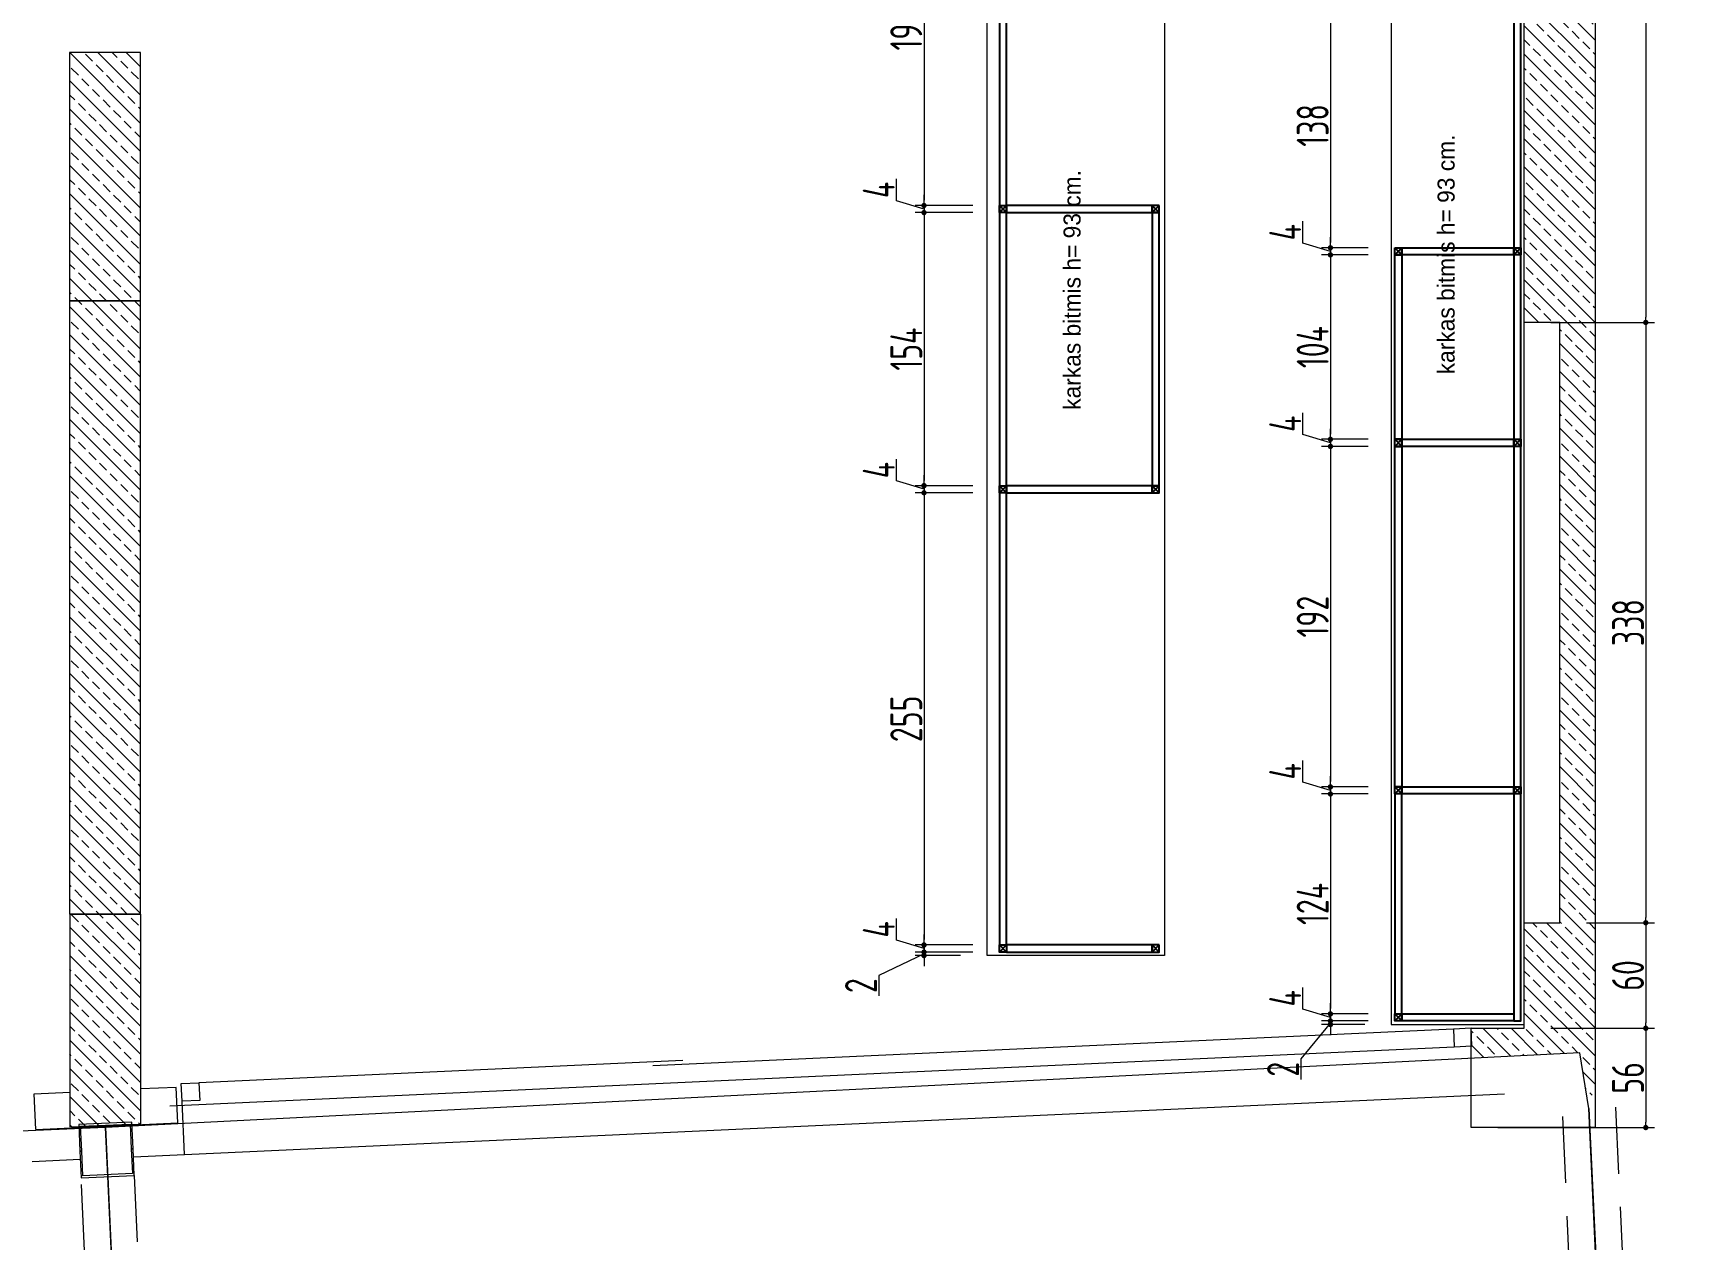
# Model space of a CAD drawing. Extents: x 309271 to 319232, y 6123 to 12941.
# Drawn here: x 310231 to 311165, y 8638 to 9318 of the extents above; entities that cross this region are included whole.
import ezdxf

# ---------------------------------------------------------------- set-up
doc = ezdxf.new("R2010")
doc.units = 0
doc.header["$LTSCALE"] = 25
doc.header["$MEASUREMENT"] = 0
doc.header["$PDSIZE"] = -500
doc.linetypes.add('DASHED', pattern=[0.75, 0.5, -0.25])
doc.linetypes.add('DUZ', pattern=[0])
doc.layers.get('0').update_dxf_attribs({"linetype": 'CONTINUOUS', "lineweight": 0})
doc.layers.get('DEFPOINTS').update_dxf_attribs({"linetype": 'CONTINUOUS', "lineweight": 0})
for name, color, linetype, lineweight in [('ARK_AHŞAP', 45, 'CONTINUOUS', 15), ('DUVAR', 11, 'CONTINUOUS', 0), ('IZDUSUM', 130, 'DASHED', 18), ('PLAN_KESIT_TAS', 222, 'CONTINUOUS', 18), ('t_dograma', 4, 'CONTINUOUS', 0), ('t_kolon_rev', 1, 'CONTINUOUS', 0), ('t_kolon_tarama_rev', 9, 'CONTINUOUS', 0), ('TERAS', 2, 'CONTINUOUS', 0)]:
    doc.layers.add(name, color=color, linetype=linetype, lineweight=lineweight)
for name, color, linetype in [('Kıtc-002 Çizgi', 7, 'CONTINUOUS'), ('Kıtc-006 Yazı 001', 1, 'CONTINUOUS'), ('Kıtc-040 Detay', 7, 'CONTINUOUS')]:
    doc.layers.add(name, color=color, linetype=linetype)
doc.styles.add('DIM', font='dim', dxfattribs={"width": 0.8})
doc.dimstyles.new('mcv100 OLCU', dxfattribs={"dimtxt": 18, "dimasz": 3, "dimexe": 5, "dimexo": 15, "dimgap": 1, "dimtad": 1, "dimdec": 0, "dimzin": 9, "dimtxsty": 'DIM', "dimblk": 'DOT', "dimcen": 2.5, "dimclrd": 256, "dimclre": 256, "dimclrt": 256, "dimadec": 1, "dimazin": 1, "dimtfac": 1, "dimtdec": 0, "dimtmove": 0, "dimatfit": 3, "dimldrblk": 'DOT', "dimfxl": 1, "dimlwd": -1, "dimlwe": -1, "dimarcsym": 0})
pattern_1 = [(135, (94215.629, -586205.287), (-7.95495129, -7.95495129), []), (135, (94215.629, -586197.332), (-7.95495129, -7.95495129), [5.625, -2.8125])]

# ---------------------------------------------------------------- blocks, each defined once
blk = doc.blocks.new('A$C14D17327')
at = {"layer": 'Kıtc-002 Çizgi', "color": 1, "elevation": 0}
blk.add_lwpolyline([(0, 4), (4, 4), (4, 0), (0, 0)], close=True, dxfattribs=at)
for points in [[(0, 4), (4, 0)], [(0, 0), (4, 4)]]:
    blk.add_lwpolyline(points, dxfattribs=at)
blk = doc.blocks.new('_Dot')
at = {"color": 0, "linetype": 'ByBlock', "lineweight": -2}
blk.add_line((-0.5, 0), (-1, 0), dxfattribs=at)
at = {"color": 0, "linetype": 'ByBlock', "const_width": 0.5}
blk.add_lwpolyline([(-0.25, 0, 1), (0.25, 0, 1)], format="xyb", close=True, dxfattribs=at)
blk = doc.blocks.new('*D78')
at = {"ltscale": 0.1, "transparency": 16777216}
for p, q in [((310760.49, 9420), (310727.91, 9420)), ((310732.91, 9417), (310732.91, 9224)), ((310760.49, 9221), (310727.91, 9221))]:
    blk.add_line(p, q, dxfattribs=at)
at = {"layer": 'DEFPOINTS', "color": 0, "ltscale": 0.1, "transparency": 16777216}
for p in [(310775.49, 9420), (310732.91, 9221), (310775.49, 9221)]:
    blk.add_point(p, dxfattribs=at)
at = {"ltscale": 0.1, "transparency": 16777216, "xscale": 3, "yscale": 3, "zscale": 3}
for p, rotation in [((310732.91, 9420), 90), ((310732.91, 9221), 270)]:
    blk.add_blockref('_Dot', p, dxfattribs=dict(at, rotation=rotation))
at = {"ltscale": 0.1, "transparency": 16777216, "insert": (310722.91, 9320.5), "char_height": 18, "attachment_point": 5, "rotation": 90, "style": 'DIM'}
blk.add_mtext('199', dxfattribs=at)
blk = doc.blocks.new('*D79')
at = {"ltscale": 0.1, "transparency": 16777216}
for p, q in [((310717.41, 9223.65), (310717.41, 9235.94)), ((310732.91, 9219), (310717.41, 9223.65)), ((310732.91, 9224), (310732.91, 9227)), ((310760.49, 9221), (310727.91, 9221)), ((310760.49, 9217), (310727.91, 9217)), ((310732.91, 9221), (310732.91, 9217)), ((310732.91, 9221), (310732.91, 9217)), ((310732.91, 9214), (310732.91, 9211))]:
    blk.add_line(p, q, dxfattribs=at)
at = {"layer": 'DEFPOINTS', "color": 0, "ltscale": 0.1, "transparency": 16777216}
for p in [(310732.91, 9217), (310775.49, 9221), (310775.49, 9217)]:
    blk.add_point(p, dxfattribs=at)
at = {"ltscale": 0.1, "transparency": 16777216, "xscale": 3, "yscale": 3, "zscale": 3}
for p, rotation in [((310732.91, 9221), 270), ((310732.91, 9217), 90)]:
    blk.add_blockref('_Dot', p, dxfattribs=dict(at, rotation=rotation))
at = {"ltscale": 0.1, "transparency": 16777216, "insert": (310707.41, 9229.79), "char_height": 18, "attachment_point": 5, "rotation": 90, "style": 'DIM'}
blk.add_mtext('4', dxfattribs=at)
blk = doc.blocks.new('*D80')
at = {"ltscale": 0.1, "transparency": 16777216}
for p, q in [((310760.49, 9217), (310727.91, 9217)), ((310732.91, 9214), (310732.91, 9066)), ((310760.49, 9063), (310727.91, 9063))]:
    blk.add_line(p, q, dxfattribs=at)
at = {"layer": 'DEFPOINTS', "color": 0, "ltscale": 0.1, "transparency": 16777216}
for p in [(310775.49, 9217), (310732.91, 9063), (310775.49, 9063)]:
    blk.add_point(p, dxfattribs=at)
at = {"ltscale": 0.1, "transparency": 16777216, "xscale": 3, "yscale": 3, "zscale": 3}
for p, rotation in [((310732.91, 9217), 90), ((310732.91, 9063), 270)]:
    blk.add_blockref('_Dot', p, dxfattribs=dict(at, rotation=rotation))
at = {"ltscale": 0.1, "transparency": 16777216, "insert": (310722.91, 9140), "char_height": 18, "attachment_point": 5, "rotation": 90, "style": 'DIM'}
blk.add_mtext('154', dxfattribs=at)
blk = doc.blocks.new('*D81')
at = {"ltscale": 0.1, "transparency": 16777216}
for p, q in [((310717.41, 9065.65), (310717.41, 9077.94)), ((310732.91, 9061), (310717.41, 9065.65)), ((310732.91, 9066), (310732.91, 9069)), ((310760.49, 9063), (310727.91, 9063)), ((310760.49, 9059), (310727.91, 9059)), ((310732.91, 9063), (310732.91, 9059)), ((310732.91, 9063), (310732.91, 9059)), ((310732.91, 9056), (310732.91, 9053))]:
    blk.add_line(p, q, dxfattribs=at)
at = {"layer": 'DEFPOINTS', "color": 0, "ltscale": 0.1, "transparency": 16777216}
for p in [(310732.91, 9059), (310775.49, 9063), (310775.49, 9059)]:
    blk.add_point(p, dxfattribs=at)
at = {"ltscale": 0.1, "transparency": 16777216, "xscale": 3, "yscale": 3, "zscale": 3}
for p, rotation in [((310732.91, 9063), 270), ((310732.91, 9059), 90)]:
    blk.add_blockref('_Dot', p, dxfattribs=dict(at, rotation=rotation))
at = {"ltscale": 0.1, "transparency": 16777216, "insert": (310707.41, 9071.79), "char_height": 18, "attachment_point": 5, "rotation": 90, "style": 'DIM'}
blk.add_mtext('4', dxfattribs=at)
blk = doc.blocks.new('*D82')
at = {"ltscale": 0.1, "transparency": 16777216}
for p, q in [((310760.49, 9059), (310727.91, 9059)), ((310732.91, 9056), (310732.91, 8807)), ((310760.49, 8804), (310727.91, 8804))]:
    blk.add_line(p, q, dxfattribs=at)
at = {"layer": 'DEFPOINTS', "color": 0, "ltscale": 0.1, "transparency": 16777216}
for p in [(310775.49, 9059), (310732.91, 8804), (310775.49, 8804)]:
    blk.add_point(p, dxfattribs=at)
at = {"ltscale": 0.1, "transparency": 16777216, "xscale": 3, "yscale": 3, "zscale": 3}
for p, rotation in [((310732.91, 9059), 90), ((310732.91, 8804), 270)]:
    blk.add_blockref('_Dot', p, dxfattribs=dict(at, rotation=rotation))
at = {"ltscale": 0.1, "transparency": 16777216, "insert": (310722.91, 8931.5), "char_height": 18, "attachment_point": 5, "rotation": 90, "style": 'DIM'}
blk.add_mtext('255', dxfattribs=at)
blk = doc.blocks.new('*D83')
at = {"ltscale": 0.1, "transparency": 16777216}
for p, q in [((310717.41, 8806.65), (310717.41, 8818.94)), ((310732.91, 8802), (310717.41, 8806.65)), ((310760.49, 8804), (310727.91, 8804)), ((310732.91, 8807), (310732.91, 8810)), ((310732.91, 8804), (310732.91, 8800)), ((310732.91, 8804), (310732.91, 8800)), ((310760.49, 8800), (310727.91, 8800)), ((310732.91, 8797), (310732.91, 8794))]:
    blk.add_line(p, q, dxfattribs=at)
at = {"layer": 'DEFPOINTS', "color": 0, "ltscale": 0.1, "transparency": 16777216}
for p in [(310775.49, 8804), (310732.91, 8800), (310775.49, 8800)]:
    blk.add_point(p, dxfattribs=at)
at = {"ltscale": 0.1, "transparency": 16777216, "xscale": 3, "yscale": 3, "zscale": 3}
for p, rotation in [((310732.91, 8804), 270), ((310732.91, 8800), 90)]:
    blk.add_blockref('_Dot', p, dxfattribs=dict(at, rotation=rotation))
at = {"ltscale": 0.1, "transparency": 16777216, "insert": (310707.41, 8812.79), "char_height": 18, "attachment_point": 5, "rotation": 90, "style": 'DIM'}
blk.add_mtext('4', dxfattribs=at)
blk = doc.blocks.new('*D84')
at = {"ltscale": 0.1, "transparency": 16777216}
for p, q in [((310732.91, 8803), (310732.91, 8806)), ((310732.91, 8799), (310707.41, 8786.87)), ((310760.49, 8800), (310727.91, 8800)), ((310753.49, 8798), (310727.91, 8798)), ((310732.91, 8800), (310732.91, 8798)), ((310732.91, 8800), (310732.91, 8798)), ((310732.91, 8795), (310732.91, 8792)), ((310707.41, 8786.87), (310707.41, 8775.27))]:
    blk.add_line(p, q, dxfattribs=at)
at = {"layer": 'DEFPOINTS', "color": 0, "ltscale": 0.1, "transparency": 16777216}
for p in [(310732.91, 8798), (310768.49, 8798), (310775.49, 8800)]:
    blk.add_point(p, dxfattribs=at)
at = {"ltscale": 0.1, "transparency": 16777216, "xscale": 3, "yscale": 3, "zscale": 3}
for p, rotation in [((310732.91, 8800), 270), ((310732.91, 8798), 90)]:
    blk.add_blockref('_Dot', p, dxfattribs=dict(at, rotation=rotation))
at = {"ltscale": 0.1, "transparency": 16777216, "insert": (310697.41, 8781.07), "char_height": 18, "attachment_point": 5, "rotation": 90, "style": 'DIM'}
blk.add_mtext('2', dxfattribs=at)
blk = doc.blocks.new('*D102')
at = {"ltscale": 0.1, "transparency": 16777216}
for p, q in [((310983.33, 9335.14), (310957.02, 9335.14)), ((310962.02, 9332.14), (310962.02, 9200.14)), ((310983.33, 9197.14), (310957.02, 9197.14))]:
    blk.add_line(p, q, dxfattribs=at)
at = {"layer": 'DEFPOINTS', "color": 0, "ltscale": 0.1, "transparency": 16777216}
for p in [(310998.33, 9335.14), (310962.02, 9197.14), (310998.33, 9197.14)]:
    blk.add_point(p, dxfattribs=at)
at = {"ltscale": 0.1, "transparency": 16777216, "xscale": 3, "yscale": 3, "zscale": 3}
for p, rotation in [((310962.02, 9335.14), 90), ((310962.02, 9197.14), 270)]:
    blk.add_blockref('_Dot', p, dxfattribs=dict(at, rotation=rotation))
at = {"ltscale": 0.1, "transparency": 16777216, "insert": (310952.02, 9266.14), "char_height": 18, "attachment_point": 5, "rotation": 90, "style": 'DIM'}
blk.add_mtext('138', dxfattribs=at)
blk = doc.blocks.new('*D103')
at = {"ltscale": 0.1, "transparency": 16777216}
for p, q in [((310946.52, 9199.79), (310946.52, 9212.07)), ((310962.02, 9195.14), (310946.52, 9199.79)), ((310983.33, 9197.14), (310957.02, 9197.14)), ((310962.02, 9200.14), (310962.02, 9203.14)), ((310962.02, 9197.14), (310962.02, 9193.14)), ((310962.02, 9197.14), (310962.02, 9193.14)), ((310983.33, 9193.14), (310957.02, 9193.14)), ((310962.02, 9190.14), (310962.02, 9187.14))]:
    blk.add_line(p, q, dxfattribs=at)
at = {"layer": 'DEFPOINTS', "color": 0, "ltscale": 0.1, "transparency": 16777216}
for p in [(310998.33, 9197.14), (310962.02, 9193.14), (310998.33, 9193.14)]:
    blk.add_point(p, dxfattribs=at)
at = {"ltscale": 0.1, "transparency": 16777216, "xscale": 3, "yscale": 3, "zscale": 3}
for p, rotation in [((310962.02, 9197.14), 270), ((310962.02, 9193.14), 90)]:
    blk.add_blockref('_Dot', p, dxfattribs=dict(at, rotation=rotation))
at = {"ltscale": 0.1, "transparency": 16777216, "insert": (310936.52, 9205.93), "char_height": 18, "attachment_point": 5, "rotation": 90, "style": 'DIM'}
blk.add_mtext('4', dxfattribs=at)
blk = doc.blocks.new('*D104')
at = {"ltscale": 0.1, "transparency": 16777216}
for p, q in [((310983.33, 9193.14), (310957.02, 9193.14)), ((310962.02, 9190.14), (310962.02, 9092.14)), ((310983.33, 9089.14), (310957.02, 9089.14))]:
    blk.add_line(p, q, dxfattribs=at)
at = {"layer": 'DEFPOINTS', "color": 0, "ltscale": 0.1, "transparency": 16777216}
for p in [(310998.33, 9193.14), (310962.02, 9089.14), (310998.33, 9089.14)]:
    blk.add_point(p, dxfattribs=at)
at = {"ltscale": 0.1, "transparency": 16777216, "xscale": 3, "yscale": 3, "zscale": 3}
for p, rotation in [((310962.02, 9193.14), 90), ((310962.02, 9089.14), 270)]:
    blk.add_blockref('_Dot', p, dxfattribs=dict(at, rotation=rotation))
at = {"ltscale": 0.1, "transparency": 16777216, "insert": (310952.02, 9141.14), "char_height": 18, "attachment_point": 5, "rotation": 90, "style": 'DIM'}
blk.add_mtext('104', dxfattribs=at)
blk = doc.blocks.new('*D105')
at = {"ltscale": 0.1, "transparency": 16777216}
for p, q in [((310946.52, 9091.79), (310946.52, 9104.07)), ((310962.02, 9092.14), (310962.02, 9095.14)), ((310962.02, 9087.14), (310946.52, 9091.79)), ((310983.33, 9089.14), (310957.02, 9089.14)), ((310983.33, 9085.14), (310957.02, 9085.14)), ((310962.02, 9089.14), (310962.02, 9085.14)), ((310962.02, 9089.14), (310962.02, 9085.14)), ((310962.02, 9082.14), (310962.02, 9079.14))]:
    blk.add_line(p, q, dxfattribs=at)
at = {"layer": 'DEFPOINTS', "color": 0, "ltscale": 0.1, "transparency": 16777216}
for p in [(310962.02, 9085.14), (310998.33, 9089.14), (310998.33, 9085.14)]:
    blk.add_point(p, dxfattribs=at)
at = {"ltscale": 0.1, "transparency": 16777216, "xscale": 3, "yscale": 3, "zscale": 3}
for p, rotation in [((310962.02, 9089.14), 270), ((310962.02, 9085.14), 90)]:
    blk.add_blockref('_Dot', p, dxfattribs=dict(at, rotation=rotation))
at = {"ltscale": 0.1, "transparency": 16777216, "insert": (310936.52, 9097.93), "char_height": 18, "attachment_point": 5, "rotation": 90, "style": 'DIM'}
blk.add_mtext('4', dxfattribs=at)
blk = doc.blocks.new('*D106')
at = {"ltscale": 0.1, "transparency": 16777216}
for p, q in [((310983.33, 9085.14), (310957.02, 9085.14)), ((310962.02, 9082.14), (310962.02, 8896.14)), ((310983.33, 8893.14), (310957.02, 8893.14))]:
    blk.add_line(p, q, dxfattribs=at)
at = {"layer": 'DEFPOINTS', "color": 0, "ltscale": 0.1, "transparency": 16777216}
for p in [(310998.33, 9085.14), (310962.02, 8893.14), (310998.33, 8893.14)]:
    blk.add_point(p, dxfattribs=at)
at = {"ltscale": 0.1, "transparency": 16777216, "xscale": 3, "yscale": 3, "zscale": 3}
for p, rotation in [((310962.02, 9085.14), 90), ((310962.02, 8893.14), 270)]:
    blk.add_blockref('_Dot', p, dxfattribs=dict(at, rotation=rotation))
at = {"ltscale": 0.1, "transparency": 16777216, "insert": (310952.02, 8989.14), "char_height": 18, "attachment_point": 5, "rotation": 90, "style": 'DIM'}
blk.add_mtext('192', dxfattribs=at)
blk = doc.blocks.new('*D107')
at = {"ltscale": 0.1, "transparency": 16777216}
for p, q in [((310946.52, 8895.79), (310946.52, 8908.07)), ((310962.02, 8896.14), (310962.02, 8899.14)), ((310962.02, 8891.14), (310946.52, 8895.79)), ((310983.33, 8893.14), (310957.02, 8893.14)), ((310983.33, 8889.14), (310957.02, 8889.14)), ((310962.02, 8893.14), (310962.02, 8889.14)), ((310962.02, 8893.14), (310962.02, 8889.14)), ((310962.02, 8886.14), (310962.02, 8883.14))]:
    blk.add_line(p, q, dxfattribs=at)
at = {"layer": 'DEFPOINTS', "color": 0, "ltscale": 0.1, "transparency": 16777216}
for p in [(310962.02, 8889.14), (310998.33, 8893.14), (310998.33, 8889.14)]:
    blk.add_point(p, dxfattribs=at)
at = {"ltscale": 0.1, "transparency": 16777216, "xscale": 3, "yscale": 3, "zscale": 3}
for p, rotation in [((310962.02, 8893.14), 270), ((310962.02, 8889.14), 90)]:
    blk.add_blockref('_Dot', p, dxfattribs=dict(at, rotation=rotation))
at = {"ltscale": 0.1, "transparency": 16777216, "insert": (310936.52, 8901.93), "char_height": 18, "attachment_point": 5, "rotation": 90, "style": 'DIM'}
blk.add_mtext('4', dxfattribs=at)
blk = doc.blocks.new('*D108')
at = {"ltscale": 0.1, "transparency": 16777216}
for p, q in [((310983.33, 8889.14), (310957.02, 8889.14)), ((310962.02, 8886.14), (310962.02, 8768.14)), ((310983.33, 8765.14), (310957.02, 8765.14))]:
    blk.add_line(p, q, dxfattribs=at)
at = {"layer": 'DEFPOINTS', "color": 0, "ltscale": 0.1, "transparency": 16777216}
for p in [(310998.33, 8889.14), (310962.02, 8765.14), (310998.33, 8765.14)]:
    blk.add_point(p, dxfattribs=at)
at = {"ltscale": 0.1, "transparency": 16777216, "xscale": 3, "yscale": 3, "zscale": 3}
for p, rotation in [((310962.02, 8889.14), 90), ((310962.02, 8765.14), 270)]:
    blk.add_blockref('_Dot', p, dxfattribs=dict(at, rotation=rotation))
at = {"ltscale": 0.1, "transparency": 16777216, "insert": (310952.02, 8827.14), "char_height": 18, "attachment_point": 5, "rotation": 90, "style": 'DIM'}
blk.add_mtext('124', dxfattribs=at)
blk = doc.blocks.new('*D109')
at = {"ltscale": 0.1, "transparency": 16777216}
for p, q in [((310946.52, 8767.79), (310946.52, 8780.07)), ((310962.02, 8763.14), (310946.52, 8767.79)), ((310962.02, 8768.14), (310962.02, 8771.14)), ((310983.33, 8765.14), (310957.02, 8765.14)), ((310983.33, 8761.14), (310957.02, 8761.14)), ((310962.02, 8765.14), (310962.02, 8761.14)), ((310962.02, 8765.14), (310962.02, 8761.14)), ((310962.02, 8758.14), (310962.02, 8755.14))]:
    blk.add_line(p, q, dxfattribs=at)
at = {"layer": 'DEFPOINTS', "color": 0, "ltscale": 0.1, "transparency": 16777216}
for p in [(310962.02, 8761.14), (310998.33, 8765.14), (310998.33, 8761.14)]:
    blk.add_point(p, dxfattribs=at)
at = {"ltscale": 0.1, "transparency": 16777216, "xscale": 3, "yscale": 3, "zscale": 3}
for p, rotation in [((310962.02, 8765.14), 270), ((310962.02, 8761.14), 90)]:
    blk.add_blockref('_Dot', p, dxfattribs=dict(at, rotation=rotation))
at = {"ltscale": 0.1, "transparency": 16777216, "insert": (310936.52, 8773.93), "char_height": 18, "attachment_point": 5, "rotation": 90, "style": 'DIM'}
blk.add_mtext('4', dxfattribs=at)
blk = doc.blocks.new('*D110')
at = {"ltscale": 0.1, "transparency": 16777216}
for p, q in [((310962.02, 8764.14), (310962.02, 8767.14)), ((310962.02, 8760.14), (310945.33, 8739.72)), ((310983.33, 8761.14), (310957.02, 8761.14)), ((310981.33, 8759.14), (310957.02, 8759.14)), ((310962.02, 8761.14), (310962.02, 8759.14)), ((310962.02, 8761.14), (310962.02, 8759.14)), ((310962.02, 8756.14), (310962.02, 8753.14)), ((310945.33, 8739.72), (310945.33, 8728.12))]:
    blk.add_line(p, q, dxfattribs=at)
at = {"layer": 'DEFPOINTS', "color": 0, "ltscale": 0.1, "transparency": 16777216}
for p in [(310962.02, 8759.14), (310996.33, 8759.14), (310998.33, 8761.14)]:
    blk.add_point(p, dxfattribs=at)
at = {"ltscale": 0.1, "transparency": 16777216, "xscale": 3, "yscale": 3, "zscale": 3}
for p, rotation in [((310962.02, 8761.14), 270), ((310962.02, 8759.14), 90)]:
    blk.add_blockref('_Dot', p, dxfattribs=dict(at, rotation=rotation))
at = {"ltscale": 0.1, "transparency": 16777216, "insert": (310935.33, 8733.92), "char_height": 18, "attachment_point": 5, "rotation": 90, "style": 'DIM'}
blk.add_mtext('2', dxfattribs=at)
blk = doc.blocks.new('*D193')
at = {"ltscale": 0.1, "transparency": 16777216}
for p, q in [((311086.33, 9657.04), (311144.79, 9657.04)), ((311139.79, 9654.04), (311139.79, 9158.04)), ((311086.33, 9155.04), (311144.79, 9155.04))]:
    blk.add_line(p, q, dxfattribs=at)
at = {"layer": 'DEFPOINTS', "color": 0, "ltscale": 0.1, "transparency": 16777216}
for p in [(311071.33, 9657.04), (311071.33, 9155.04), (311139.79, 9155.04)]:
    blk.add_point(p, dxfattribs=at)
at = {"ltscale": 0.1, "transparency": 16777216, "xscale": 3, "yscale": 3, "zscale": 3}
for p, rotation in [((311139.79, 9657.04), 90), ((311139.79, 9155.04), 270)]:
    blk.add_blockref('_Dot', p, dxfattribs=dict(at, rotation=rotation))
at = {"ltscale": 0.1, "transparency": 16777216, "insert": (311129.79, 9406.04), "char_height": 18, "attachment_point": 5, "rotation": 90, "style": 'DIM'}
blk.add_mtext('502', dxfattribs=at)
blk = doc.blocks.new('*D194')
at = {"ltscale": 0.1, "transparency": 16777216}
for p, q in [((311086.33, 9155.04), (311144.79, 9155.04)), ((311139.79, 9152.04), (311139.79, 8819.54)), ((311106.3, 8816.54), (311144.79, 8816.54))]:
    blk.add_line(p, q, dxfattribs=at)
at = {"layer": 'DEFPOINTS', "color": 0, "ltscale": 0.1, "transparency": 16777216}
for p in [(311071.33, 9155.04), (311091.3, 8816.54), (311139.79, 8816.54)]:
    blk.add_point(p, dxfattribs=at)
at = {"ltscale": 0.1, "transparency": 16777216, "xscale": 3, "yscale": 3, "zscale": 3}
for p, rotation in [((311139.79, 9155.04), 90), ((311139.79, 8816.54), 270)]:
    blk.add_blockref('_Dot', p, dxfattribs=dict(at, rotation=rotation))
at = {"ltscale": 0.1, "transparency": 16777216, "insert": (311129.79, 8985.79), "char_height": 18, "attachment_point": 5, "rotation": 90, "style": 'DIM'}
blk.add_mtext('338', dxfattribs=at)
blk = doc.blocks.new('*D195')
at = {"ltscale": 0.1, "transparency": 16777216}
for p, q in [((311106.3, 8816.54), (311144.79, 8816.54)), ((311139.79, 8813.54), (311139.79, 8760.04)), ((311086.3, 8757.04), (311144.79, 8757.04))]:
    blk.add_line(p, q, dxfattribs=at)
at = {"layer": 'DEFPOINTS', "color": 0, "ltscale": 0.1, "transparency": 16777216}
for p in [(311091.3, 8816.54), (311071.3, 8757.04), (311139.79, 8757.04)]:
    blk.add_point(p, dxfattribs=at)
at = {"ltscale": 0.1, "transparency": 16777216, "xscale": 3, "yscale": 3, "zscale": 3}
for p, rotation in [((311139.79, 8816.54), 90), ((311139.79, 8757.04), 270)]:
    blk.add_blockref('_Dot', p, dxfattribs=dict(at, rotation=rotation))
at = {"ltscale": 0.1, "transparency": 16777216, "insert": (311129.79, 8786.79), "char_height": 18, "attachment_point": 5, "rotation": 90, "style": 'DIM'}
blk.add_mtext('60', dxfattribs=at)
blk = doc.blocks.new('*D196')
at = {"ltscale": 0.1, "transparency": 16777216}
for p, q in [((311086.3, 8757.04), (311144.79, 8757.04)), ((311139.79, 8754.04), (311139.79, 8704.04)), ((311056.3, 8701.04), (311144.79, 8701.04))]:
    blk.add_line(p, q, dxfattribs=at)
at = {"layer": 'DEFPOINTS', "color": 0, "ltscale": 0.1, "transparency": 16777216}
for p in [(311071.3, 8757.04), (311041.3, 8701.04), (311139.79, 8701.04)]:
    blk.add_point(p, dxfattribs=at)
at = {"ltscale": 0.1, "transparency": 16777216, "xscale": 3, "yscale": 3, "zscale": 3}
for p, rotation in [((311139.79, 8757.04), 90), ((311139.79, 8701.04), 270)]:
    blk.add_blockref('_Dot', p, dxfattribs=dict(at, rotation=rotation))
at = {"ltscale": 0.1, "transparency": 16777216, "insert": (311129.79, 8729.04), "char_height": 18, "attachment_point": 5, "rotation": 90, "style": 'DIM'}
blk.add_mtext('56', dxfattribs=at)

msp = doc.modelspace()

# ---------------------------------------------------------------- hatches: boundary and pattern name
at = {"layer": 't_kolon_tarama_rev'}
h = msp.add_hatch(dxfattribs=at)
h.set_pattern_fill('ANSI33', color=256, scale=45, angle=90, style=0)
h.paths.add_polyline_path([(311111.29, 9657.04), (311071.33, 9657.04), (311071.33, 9155.04), (311091.33, 9155.04), (311091.3, 8816.54), (311071.33, 8816.54), (311071.33, 8757.04), (311041.3, 8757.04), (311041.76, 8747.05), (311041.3, 8747.02), (311041.3, 8740.13), (311102.58, 8743.24), (311106.54, 8719.27), (311111.29, 8719.27)])
h.paths.add_polyline_path([(311071.48, 9565.92), (311090.08, 9565.92), (311090.08, 9592.92), (311071.48, 9592.92)], flags=24)
h = msp.add_hatch(dxfattribs=at)
h.set_pattern_fill('ANSI33', color=256, scale=45, angle=90, style=0)
h.set_pattern_definition(pattern_1)
h.paths.add_polyline_path([(310251.28, 9307.23), (310251.28, 9167.23), (310291.28, 9167.23), (310291.28, 9307.23)])
h = msp.add_hatch(dxfattribs=at)
h.set_pattern_fill('ANSI33', color=256, scale=45, angle=90, style=0)
h.set_pattern_definition(pattern_1)
h.paths.add_polyline_path([(310251.28, 9167.24), (310251.28, 8821.38), (310291.28, 8821.38), (310291.28, 9167.24)])
h = msp.add_hatch(dxfattribs=at)
h.set_pattern_fill('ANSI33', color=256, scale=45, angle=90, style=0)
h.set_pattern_definition(pattern_1)
h.paths.add_polyline_path([(310251.38, 8821.37), (310251.38, 8701.37), (310291.38, 8702.96), (310291.38, 8821.37)])

# ---------------------------------------------------------------- linework, layer by layer
at = {"ltscale": 0.1}
msp.add_lwpolyline([(311071.33, 9657.04), (311111.29, 9657.04), (311111.29, 8701.04), (311041.3, 8701.04), (311041.3, 8757.04), (311071.3, 8757.04), (311071.3, 8816.54), (311091.3, 8816.54), (311091.33, 9155.04), (311071.33, 9155.04), (311071.33, 9657.04)], dxfattribs=at)
at = {"layer": 'ARK_AHŞAP'}
for points in [[(310996.33, 8759.14), (311071.33, 8759.14), (311071.33, 9657.14), (310996.33, 9657.14)], [(310868.49, 8798), (310768.49, 8798), (310768.49, 9527.57), (310868.49, 9527.57), (310868.49, 8909.89), (310868.49, 8909.89)]]:
    msp.add_lwpolyline(points, close=True, dxfattribs=at)
at = {"layer": 'DUVAR'}
for p, q in [((310231.34, 8720.02), (310251.32, 8720.94)), ((310232.26, 8700.04), (310231.34, 8720.02)), ((310311.3, 8723.7), (310291.38, 8722.79)), ((310312.22, 8703.73), (310311.3, 8723.7)), ((310232.26, 8700.04), (310312.22, 8703.73))]:
    msp.add_line(p, q, dxfattribs=at)
at = {"layer": 'IZDUSUM', "linetype": 'DASHED', "ltscale": 3}
for p, q in [((311135.23, 7770.77, -2092.61), (311092.78, 8711.12)), ((311122.75, 8712.5), (311165.2, 7772.15, -2092.61)), ((310300.22, 7732.37, -2166067022425.95), (310257.77, 8672.72, -2166067020333.33)), ((310287.74, 8674.1, -2166067020333.33), (310330.19, 7733.75, -2166067022425.95))]:
    msp.add_line(p, q, dxfattribs=at)
at = {"layer": 'Kıtc-002 Çizgi', "color": 1}
for points in [[(311065.33, 8761.14), (311069.33, 8761.14), (311069.33, 9651.14), (311065.33, 9651.14)], [(310779.49, 9520), (310775.49, 9520), (310775.49, 8804), (310779.49, 8804)], [(310779.49, 9217), (310861.49, 9217), (310861.49, 9221), (310779.49, 9221)], [(310861.49, 9063), (310865.49, 9063), (310865.49, 9217), (310861.49, 9217)], [(311065.33, 9193.14), (311002.33, 9193.14), (311002.33, 9197.14), (311065.33, 9197.14)], [(311002.33, 9089.14), (310998.33, 9089.14), (310998.33, 9193.14), (311002.33, 9193.14)], [(311002.33, 8893.14), (310998.33, 8893.14), (310998.33, 9085.14), (311002.33, 9085.14)], [(311065.33, 9085.14), (311002.33, 9085.14), (311002.33, 9089.14), (311065.33, 9089.14)], [(310779.49, 9059), (310861.49, 9059), (310861.49, 9063), (310779.49, 9063)], [(311002.33, 8889.14), (310998.33, 8889.14), (310998.33, 8765.14), (311002.33, 8765.14)], [(311065.33, 8889.14), (311002.33, 8889.14), (311002.33, 8893.14), (311065.33, 8893.14)], [(310779.49, 8800), (310861.49, 8800), (310861.49, 8804), (310779.49, 8804)], [(311065.33, 8761.14), (311002.33, 8761.14), (311002.33, 8765.14), (311065.33, 8765.14)]]:
    msp.add_lwpolyline(points, close=True, dxfattribs=at)
at = {"layer": 'PLAN_KESIT_TAS', "linetype": 'DUZ', "ltscale": 10}
for p, q in [((310316.04, 8685.86), (310314.66, 8715.86)), ((310230.09, 8681.9), (310257.29, 8683.16)), ((310287.26, 8684.54), (310316.04, 8685.86))]:
    msp.add_line(p, q, dxfattribs=at)
at = {"layer": 't_dograma', "ltscale": 0.1}
for p, q in [((311031.31, 8756.57), (310580, 8735.79)), ((310307.71, 8713.23), (311031.77, 8746.59)), ((310596.94, 8738.87), (310324.19, 8726.31)), ((310316.04, 8685.86), (311060.08, 8720.13))]:
    msp.add_line(p, q, dxfattribs=at)
at = {"layer": 't_dograma'}
for points in [[(311041.76, 8747.05), (311041.3, 8757.04), (311031.31, 8756.57), (311031.77, 8746.59)], [(310314.66, 8715.86), (310314.2, 8725.85), (310324.19, 8726.31), (310324.65, 8716.32)]]:
    msp.add_lwpolyline(points, close=True, dxfattribs=at)
at = {"layer": 't_kolon_rev'}
for points in [[(310251.28, 9307.23), (310251.28, 9167.23), (310291.28, 9167.23), (310291.28, 9307.23)], [(310251.28, 9167.24), (310251.28, 8821.38), (310291.28, 8821.38), (310291.28, 9167.24)], [(310251.38, 8821.37), (310251.38, 8701.37), (310291.38, 8702.96), (310291.38, 8821.37)]]:
    msp.add_lwpolyline(points, close=True, dxfattribs=at)
at = {"layer": 't_kolon_rev', "elevation": -2166067020333.33}
for points in [[(310258.08, 8687.75), (310257.44, 8701.74), (310285.41, 8703.02), (310286.05, 8689.04), (310287.05, 8689.09), (310286.36, 8704.07), (310256.39, 8702.69), (310257.08, 8687.7), (310258.08, 8687.75)], [(310257.08, 8687.7), (310257.77, 8672.72), (310287.74, 8674.1), (310287.05, 8689.09), (310286.05, 8689.04), (310286.69, 8675.05), (310258.72, 8673.77), (310258.08, 8687.75), (310257.08, 8687.7)]]:
    msp.add_lwpolyline(points, dxfattribs=at)
at = {"layer": 'TERAS'}
for p, q in [((311107.77, 8711.81), (311130.29, 8222.94)), ((310272.76, 8673.41, -2166067020333.33), (310295.28, 8184.48, 82700496923.35))]:
    msp.add_line(p, q, dxfattribs=at)
at = {"layer": 'TERAS', "elevation": 82700496923.35}
msp.add_lwpolyline([(310295.28, 8184.48), (311130.29, 8222.94), (311107.77, 8711.81), (311102.58, 8743.24), (310271.49, 8701.03)], close=True, dxfattribs=at)
at = {"layer": 'TERAS'}
msp.add_lwpolyline([(309469.88, 8146.46), (310295.28, 8184.48), (310272.76, 8673.41), (310272.76, 8673.41), (310271.49, 8701.03), (309446.4, 8665.46), (309447.78, 8635.49)], close=True, dxfattribs=at)

# ---------------------------------------------------------------- block references
at = {"layer": 'Kıtc-040 Detay'}
for p in [(310775.49, 9217, 0), (310998.33, 9193.14, 0), (311065.33, 9193.14, 0), (310998.33, 9085.14, 0), (311065.33, 9085.14, 0), (310775.49, 9059, 0), (310998.33, 8889.14, 0), (311065.33, 8889.14, 0), (310775.49, 8800, 0), (310998.33, 8761.14, 0)]:
    msp.add_blockref('A$C14D17327', p, dxfattribs=at)
at = {"layer": 'Kıtc-040 Detay', "xscale": -1}
for p in [(310865.49, 9217, 0), (310865.49, 9059, 0), (310865.49, 8800, 0)]:
    msp.add_blockref('A$C14D17327', p, dxfattribs=at)

# ---------------------------------------------------------------- texts
at = {"layer": 'Kıtc-006 Yazı 001'}
for p in [(311032.03, 9125.8), (310821.18, 9105.78)]:
    msp.add_text('karkas bitmis h= 93 cm.', height=9.6, rotation=90, dxfattribs=at).set_placement(p)

# ---------------------------------------------------------------- dimensions: what is measured, and where the dimension line sits
at = {"ltscale": 0.1}
dim = msp.add_linear_dim(base=(311139.79, 9155.04), p1=(311071.33, 9657.04), p2=(311071.33, 9155.04), angle=90, dimstyle='mcv100 OLCU', dxfattribs=at)
dim.commit()
dim.dimension.update_dxf_attribs({"geometry": '*D193', "text_midpoint": (311129.79, 9406.04)})
for base, p1, p2, picture, middle in [((310732.91, 9221), (310775.49, 9420), (310775.49, 9221), '*D78', (310722.91, 9320.5)), ((310962.02, 9197.14), (310998.33, 9335.14), (310998.33, 9197.14), '*D102', (310952.02, 9266.14)), ((310732.91, 9217), (310775.49, 9221), (310775.49, 9217), '*D79', (310707.41, 9224.65)), ((310732.91, 9063), (310775.49, 9217), (310775.49, 9063), '*D80', (310722.91, 9140)), ((310962.02, 9193.14), (310998.33, 9197.14), (310998.33, 9193.14), '*D103', (310936.52, 9200.79)), ((310962.02, 9089.14), (310998.33, 9193.14), (310998.33, 9089.14), '*D104', (310952.02, 9141.14)), ((311139.7851, 8816.535004), (311071.334743, 9155.035002), (311091.296919, 8816.535004), '*D194', (311129.7851, 8985.785003)), ((310962.02, 9085.14), (310998.33, 9089.14), (310998.33, 9085.14), '*D105', (310936.52, 9092.79)), ((310962.02, 8893.14), (310998.33, 9085.14), (310998.33, 8893.14), '*D106', (310952.02, 8989.14)), ((310732.91, 9059), (310775.49, 9063), (310775.49, 9059), '*D81', (310707.41, 9066.65)), ((310732.91, 8804), (310775.49, 9059), (310775.49, 8804), '*D82', (310722.91, 8931.5)), ((310962.02, 8889.14), (310998.33, 8893.14), (310998.33, 8889.14), '*D107', (310936.52, 8896.79)), ((310962.02, 8765.14), (310998.33, 8889.14), (310998.33, 8765.14), '*D108', (310952.02, 8827.14)), ((310732.91, 8800), (310775.49, 8804), (310775.49, 8800), '*D83', (310707.41, 8807.65)), ((311139.78509996, 8757.03500449), (311091.29691931, 8816.53500449), (311071.29691931, 8757.03500449), '*D195', (311129.78509996, 8786.78500449)), ((310962.02, 8761.14), (310998.33, 8765.14), (310998.33, 8761.14), '*D109', (310936.52, 8768.79)), ((311139.79, 8701.04), (311071.3, 8757.04), (311041.3, 8701.04), '*D196', (311129.79, 8729.04))]:
    dim = msp.add_linear_dim(base=base, p1=p1, p2=p2, angle=90, dimstyle='mcv100 OLCU', override={"dimtmove": 1}, dxfattribs=at)
    dim.commit()
    dim.dimension.update_dxf_attribs({"geometry": picture, "text_midpoint": middle})
for base, p1, p2, picture, middle in [((310732.91, 8798), (310775.49, 8800), (310768.49, 8798), '*D84', (310707.41, 8785.87)), ((310962.02, 8759.14), (310998.33, 8761.14), (310996.33, 8759.14), '*D110', (310945.33, 8738.72))]:
    dim = msp.add_linear_dim(base=base, p1=p1, p2=p2, angle=90, dimstyle='mcv100 OLCU', override={"dimtmove": 1}, dxfattribs=at)
    dim.commit()
    dim.dimension.update_dxf_attribs({"geometry": picture, "text_midpoint": middle, "dimtype": 160})

doc.saveas('drawing.dxf')
